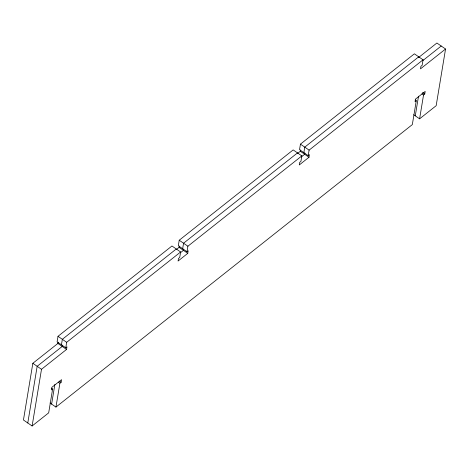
<?xml version="1.0" encoding="UTF-8"?>
<svg xmlns="http://www.w3.org/2000/svg" width="469" height="469" viewBox="0 0 469 469"><rect width="100%" height="100%" fill="white"/><g stroke="black" fill="none" stroke-linecap="round" stroke-linejoin="round"><path stroke-width="0.7" d="M58.097 342.147L57.886 343.443L32.836 363.299L23.45 419.99L32.115 425.981L48.682 412.849L52.628 388.989L51.549 388.238M27.782 422.985L37.168 366.295L62.219 346.439L62.43 345.143M32.115 425.981L41.501 369.296L66.551 349.44L66.979 346.849L65.766 347.805L57.101 341.813L58.015 336.308L171.959 245.991L180.618 251.982L179.709 257.487L178.496 258.448L178.068 261.04L187.764 253.354L188.192 250.763L186.984 251.724L178.32 245.727L179.228 240.222L293.172 149.904L301.837 155.901L300.922 161.4L299.714 162.362L299.281 164.953L308.983 157.267L309.411 154.676L308.197 155.638L299.533 149.64L300.447 144.141L414.385 53.818L423.05 59.815L422.141 65.32L420.928 66.276L420.5 68.867L445.55 49.011L436.885 43.019L418.67 57.458M51.619 404.09L54.873 384.433M61.433 344.809L62.348 339.31L176.285 248.986M49.995 402.965L55.952 407.086L59.903 383.22L61.117 382.258L61.545 379.667L51.848 387.353L51.42 389.944L52.628 388.989M65.766 347.805L66.674 342.306L180.618 251.982M176.819 249.168L179.099 247.356L179.316 246.061M182.652 248.722L183.561 243.223L297.504 152.9M183.649 249.062L183.432 250.358L180.583 252.615M186.984 251.724L187.893 246.219L301.837 155.901M297.463 153.533L300.318 151.27L300.529 149.974M303.865 152.642L304.774 147.137L418.717 56.819M304.862 152.976L304.651 154.272L301.227 156.986M308.197 155.638L309.106 150.133L423.05 59.815M415.194 99.985L416.279 100.729L412.327 124.596L55.952 407.086M415.27 115.831L418.524 96.18M413.64 114.712L419.597 118.833L423.548 94.967L424.762 94.005L425.19 91.414L415.493 99.1L415.065 101.691L416.279 100.729M445.55 49.011L436.164 105.701L419.597 118.833M422.997 60.454L441.218 46.015M422.598 92.504L424.762 94.005M421.924 93.841L423.548 94.967M300.447 144.141L309.106 150.133M300.318 151.27L308.983 157.267M179.228 240.222L187.893 246.219M179.099 247.356L187.764 253.354M58.015 336.308L66.674 342.306M57.886 343.443L66.551 349.44M59.493 381.139L61.117 382.258M32.836 363.299L41.501 369.296M58.279 382.094L59.903 383.22"/></g></svg>
